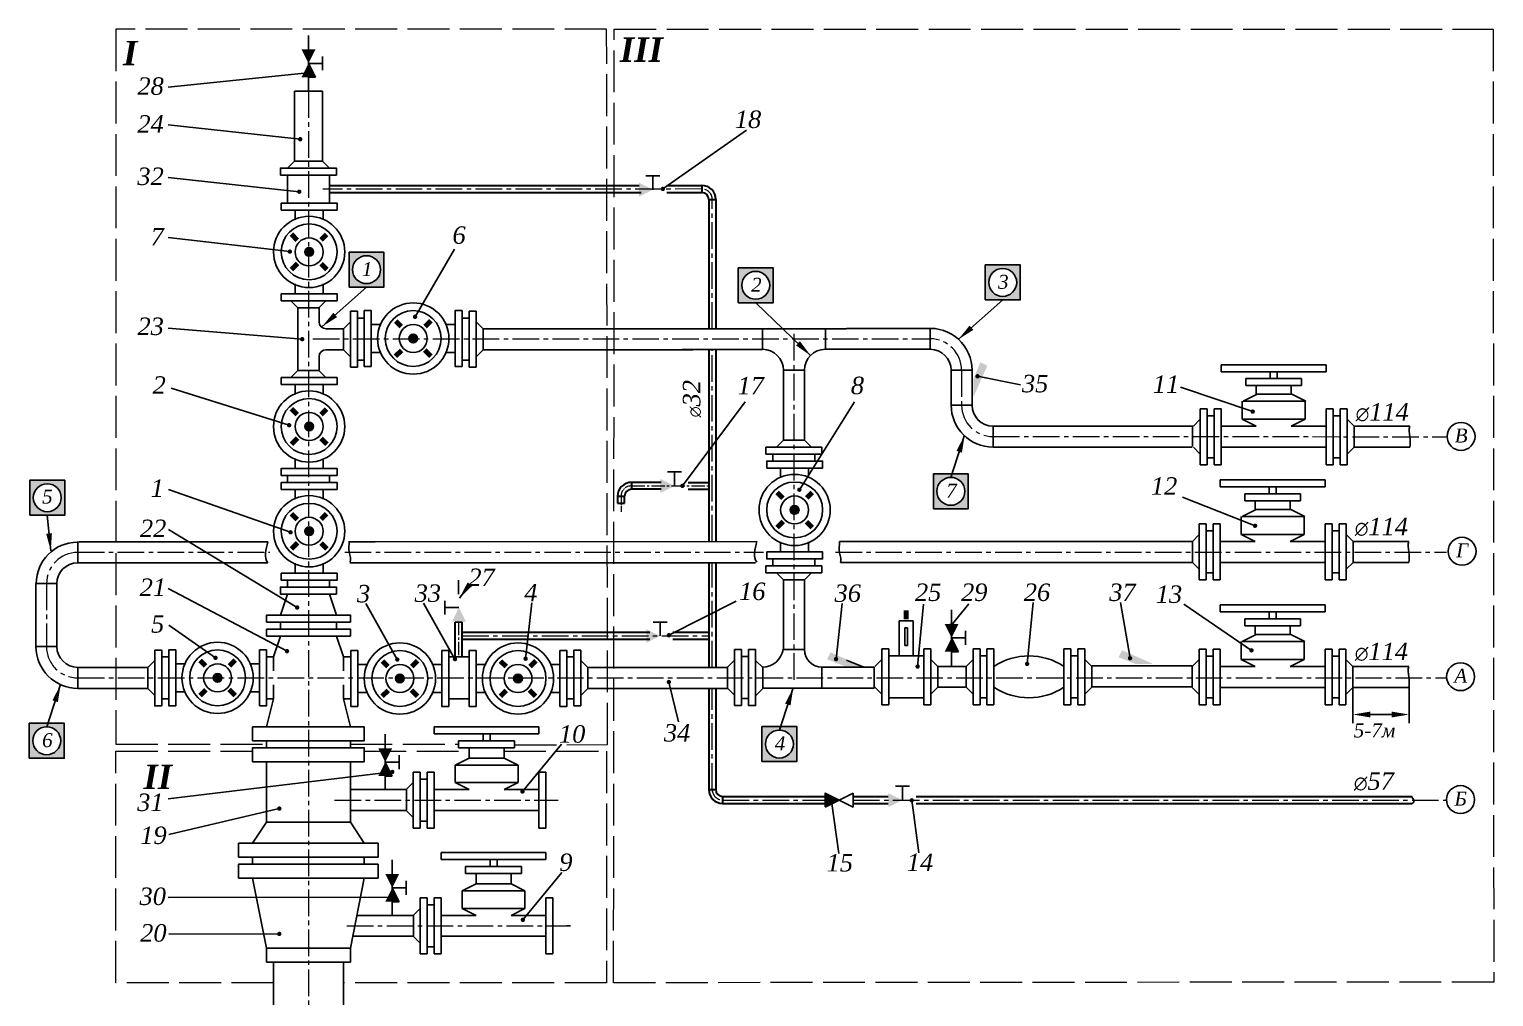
# Paper-space layout 'Layout1' of a CAD drawing. Header units: millimetres. Extents: x 35 to 825, y 5 to 512.
# Drawn here: x 350 to 559.6, y 362.3 to 500.8 of the extents above; entities that cross this region are included whole.
import ezdxf

# ---------------------------------------------------------------- set-up
doc = ezdxf.new("R2010")
doc.units = ezdxf.units.MM
doc.linetypes.add('ACAD_ISO02W100', pattern=[15, 12, -3])
doc.linetypes.add('CENTER2', pattern=[28.575, 19.05, -3.175, 3.175, -3.175])
doc.styles.add('style1', font='', dxfattribs={"height": 2})
doc.styles.get('style1').set_extended_font_data('Times New Roman Cyr', italic=True)
doc.dimstyles.new('ISO-25', dxfattribs={"dimtxt": 2.5, "dimasz": 2.5, "dimexe": 1.25, "dimexo": 0.625, "dimtad": 1, "dimtxsty": 'Standard', "dimcen": 2.5, "dimadec": 0, "dimazin": 0, "dimtfac": 1, "dimtmove": 0, "dimatfit": 3, "dimfxl": 0, "dimarcsym": 0})
doc.dimstyles.new('ISO-25$0', dxfattribs={"dimtxt": 2.5, "dimasz": 2.5, "dimexe": 1.25, "dimexo": 0.625, "dimtad": 1, "dimtxsty": 'style1', "dimcen": 2.5, "dimadec": 0, "dimazin": 0, "dimtfac": 1, "dimtmove": 1, "dimatfit": 3, "dimfxl": 0, "dimarcsym": 0})

# ---------------------------------------------------------------- blocks, each defined once
blk = doc.blocks.new('задв')
for points in [[(146, 180), (147, 182), (146, 182), (145, 182)], [(145, 178), (146, 178), (147, 178), (146, 180)]]:
    blk.add_hatch(color=256).paths.add_polyline_path(points)
for p, q in [((146, 184), (146, 182)), ((146, 178), (146, 182)), ((148, 180), (148, 181)), ((148, 181), (148, 179)), ((146, 180), (148, 180)), ((146, 180), (147, 178)), ((147, 178), (146, 178)), ((146, 176), (146, 178))]:
    blk.add_line(p, q)
blk = doc.blocks.new('A$C63CE249D')
h = blk.add_hatch(color=256)
edge = h.paths.add_edge_path()
edge.add_arc((5.1, 7), 0.627, 0, 360)
for p, q in [((3.1, 13), (7.1, 13)), ((3.1, 13), (3.1, 11.58)), ((7.1, 13), (7.1, 11.58)), ((3.1, 1), (3.1, 2.42)), ((7.1, 1), (7.1, 2.42))]:
    blk.add_line(p, q)
at = {"lineweight": 100}
for p, q in [((3.4, 8.7), (2.58, 9.52)), ((6.82, 8.72), (7.6, 9.5)), ((2.58, 4.48), (3.44, 5.34)), ((7.63, 4.47), (6.82, 5.28))]:
    blk.add_line(p, q, dxfattribs=at)
blk.add_lwpolyline([(1.1, 13), (9.1, 13), (9.1, 14), (1.1, 14)], close=True)
for points in [[(5.1, 1), (1.1, 1), (1.1, 0), (5.1, 0)], [(5.1, 1), (9.1, 1), (9.1, 0), (5.1, 0)]]:
    blk.add_lwpolyline(points)
for radius in [5.1, 4, 2, 0.627]:
    blk.add_circle((5.1, 7), radius)
blk.add_point((5.1, 7))
blk = doc.blocks.new('A$C600E4215')
for p, q in [((19, 14.32), (4, 14.32)), ((4, 14.32), (4, 13.32)), ((4, 13.32), (19, 13.32)), ((11, 13.32), (12, 13.32)), ((11, 12.32), (11, 13.32)), ((12, 13.32), (12, 12.32)), ((19, 13.32), (19, 14.32)), ((15.5, 12.32), (7.5, 12.32)), ((7.5, 12.32), (7.5, 11.32)), ((7.5, 11.32), (15.5, 11.32)), ((9, 10.03), (9, 11.32)), ((9, 11.32), (14, 11.32)), ((14, 11.32), (14, 10.08)), ((15.5, 11.32), (15.5, 12.32)), ((7, 6.5), (7, 9.08)), ((7.12, 9.08), (9.12, 10.08)), ((7.12, 9.08), (16.12, 9.08)), ((9.12, 10.08), (14.12, 10.08)), ((14.12, 10.08), (16.12, 9.08)), ((16, 9.08), (16, 6.5)), ((1, 6.5), (0, 5.5)), ((1, 8), (2, 8)), ((1, 6.5), (1, 8)), ((1, 1.5), (1, 6.5)), ((2, 8), (2, 0)), ((3, 7), (2, 7)), ((3, 8), (4, 8)), ((3, 7), (3, 8)), ((3, 1), (3, 7)), ((4, 8), (4, 0)), ((16, 6.5), (7, 6.5)), ((9, 5.5), (7, 6.5)), ((14, 5.5), (16, 6.5)), ((19, 6.5), (19, 8)), ((19, 8), (20, 8)), ((19, 1.5), (19, 6.5)), ((20, 8), (20, 0)), ((21, 7), (20, 7)), ((21, 7), (21, 8)), ((21, 8), (22, 8)), ((21, 1), (21, 7)), ((22, 8), (22, 0)), ((22, 6.5), (23, 5.5)), ((4, 5.5), (7, 5.5)), ((7, 5.5), (9, 5.5)), ((16, 5.5), (14, 5.5)), ((19, 5.5), (16, 5.5)), ((23, 5.5), (30.5, 5.5)), ((23, 5.5), (23, 2.5)), ((30.5, 5.5), (31, 5.5)), ((0, 2.5), (1, 1.5)), ((4, 2.5), (19, 2.5)), ((23, 2.5), (22, 1.5)), ((23, 2.5), (31, 2.5)), ((1, 0), (1, 1.5)), ((2, 0), (1, 0)), ((2, 1), (3, 1)), ((3, 0), (3, 1)), ((4, 0), (3, 0)), ((19, 0), (19, 1.5)), ((20, 0), (19, 0)), ((20, 1), (21, 1)), ((21, 0), (21, 1)), ((22, 0), (21, 0))]:
    blk.add_line(p, q)
blk.add_open_spline([(31, 2.5), (31.03, 2.99), (31.1, 3.96), (30.77, 5.1), (31, 5.5)], degree=3)
blk = doc.blocks.new('задв1')
for p, q in [((94, 170), (96, 170)), ((95, 168), (95, 170))]:
    blk.add_line(p, q)
for points in [[(93, 169), (93, 167), (95, 168), (97, 169)], [(95, 168), (97, 169), (97, 167), (95, 168)]]:
    blk.add_solid(points)
blk = doc.blocks.new('*D18')
at = {"color": 0, "lineweight": -2}
for p, q in [((539.47, 406.89), (539.47, 401.48)), ((547.5, 406.76), (547.5, 401.48)), ((541.97, 402.73), (545, 402.73))]:
    blk.add_line(p, q, dxfattribs=at)
at = {"color": 0}
for points in [[(541.97, 403.15), (541.97, 402.31), (539.47, 402.73)], [(545, 403.15), (545, 402.31), (547.5, 402.73)]]:
    blk.add_solid(points, dxfattribs=at)
at = {"layer": 'Defpoints', "color": 0}
for p in [(539.47, 407.52), (547.5, 407.39), (547.5, 402.73)]:
    blk.add_point(p, dxfattribs=at)
at = {"color": 0, "lineweight": 18, "insert": (542.55, 400.44), "char_height": 2, "attachment_point": 5, "style": 'style1'}
blk.add_mtext('5-7м', dxfattribs=at)
blk = doc.blocks.new('йцук')
h = blk.add_hatch(color=256)
h.paths.add_polyline_path([(3, 120), (8, 120), (8, 125), (3, 125)])
edge = h.paths.add_edge_path(flags=16)
edge.add_arc((5.5, 122.5), 2, 0, 360)
blk.add_lwpolyline([(3, 120), (8, 120), (8, 125), (3, 125)], close=True)
blk.add_circle((5.5, 122.5), 2)

psp = doc.layouts.get("Layout1")

# ---------------------------------------------------------------- hatches: boundary and pattern name
h = psp.add_hatch(color=256)
edge = h.paths.add_edge_path()
edge.add_arc((390.055, 468.965), 0.627, 0, 360)
for points in [[(485.134, 450.683), (486.134, 453.183), (487.134, 452.683), (485.134, 448.183)], [(466.685, 409.649), (464.185, 410.649), (464.685, 411.649), (469.185, 409.649)], [(508.413, 409.944), (505.913, 410.944), (506.413, 411.944), (510.913, 409.944)], [(463.91, 391.475), (463.91, 389.475), (465.91, 390.475)]]:
    psp.add_hatch(color=256).paths.add_polyline_path(points)
h = psp.add_hatch(color=256)
edge = h.paths.add_edge_path()
edge.add_arc((390.055, 443.965), 0.627, 0, 360)
h = psp.add_hatch(color=256)
edge = h.paths.add_edge_path()
edge.add_arc((459.548, 432.019), 0.627, 0, 360)
h = psp.add_hatch(color=256)
edge = h.paths.add_edge_path()
edge.add_arc((390.055, 428.965), 0.627, 0, 360)

# ---------------------------------------------------------------- linework, layer by layer
for p, q in [((387.956, 481.965), (387.956, 491.965)), ((387.956, 491.965), (391.956, 491.965)), ((391.956, 491.965), (391.956, 481.965)), ((386.956, 480.965), (387.956, 481.965)), ((387.956, 481.965), (391.956, 481.965)), ((391.956, 481.965), (392.956, 480.965)), ((386.956, 475.965), (386.956, 479.965)), ((386.956, 479.965), (392.956, 479.965)), ((392.956, 479.965), (392.956, 475.965)), ((388.055, 474.965), (392.055, 474.965)), ((388.055, 474.965), (388.055, 473.547)), ((392.055, 474.965), (392.055, 473.547)), ((388.055, 462.965), (388.055, 464.382)), ((392.055, 462.965), (392.055, 464.382)), ((387.456, 461.965), (388.456, 460.965)), ((387.951, 461.965), (391.951, 461.965)), ((391.456, 460.965), (392.456, 461.965)), ((388.456, 460.965), (391.456, 460.965)), ((388.456, 460.965), (388.456, 451.965)), ((391.48, 460.965), (391.48, 458.965)), ((395.956, 458.965), (395.956, 460.465)), ((395.956, 460.465), (396.956, 460.465)), ((396.956, 460.465), (396.956, 452.465)), ((396.956, 459.465), (397.956, 459.465)), ((397.956, 459.465), (397.956, 453.465)), ((411.956, 459.465), (412.956, 459.465)), ((412.956, 459.465), (412.956, 460.465)), ((412.956, 460.465), (413.956, 460.465)), ((412.956, 459.465), (412.956, 453.465)), ((413.956, 460.465), (413.956, 452.465)), ((392.456, 457.965), (394.956, 457.965)), ((395.956, 458.965), (394.956, 457.965)), ((394.956, 457.965), (394.956, 454.965)), ((395.956, 453.965), (395.956, 458.965)), ((414.956, 457.965), (413.956, 458.965)), ((414.956, 454.965), (414.956, 457.965)), ((414.956, 457.965), (456.956, 457.965)), ((454.949, 457.519), (454.949, 458.019)), ((454.949, 455.019), (454.949, 457.519)), ((456.953, 457.973), (466.953, 457.973)), ((463.949, 455.019), (463.949, 458.019)), ((478.949, 458.019), (466.949, 458.019)), ((478.949, 455.019), (478.949, 458.019)), ((392.456, 454.965), (394.956, 454.965)), ((394.956, 454.965), (395.956, 453.965)), ((413.956, 453.965), (414.956, 454.965)), ((414.956, 454.965), (444.956, 454.965)), ((443.453, 454.973), (454.953, 454.973)), ((463.949, 455.019), (478.949, 455.019)), ((391.48, 452.039), (391.48, 454.039)), ((395.956, 452.465), (395.956, 453.965)), ((397.956, 453.465), (396.956, 453.465)), ((412.956, 453.465), (411.956, 453.465)), ((412.956, 452.465), (412.956, 453.465)), ((388.456, 451.965), (387.456, 450.965)), ((387.456, 450.965), (388.456, 450.965)), ((388.456, 451.965), (391.456, 451.965)), ((391.456, 451.965), (392.456, 450.965)), ((396.956, 452.465), (395.956, 452.465)), ((413.956, 452.465), (412.956, 452.465)), ((457.949, 452.019), (460.949, 452.019)), ((457.949, 452.019), (457.949, 442.019)), ((460.949, 442.019), (460.949, 452.019)), ((481.949, 447.019), (481.949, 452.019)), ((481.949, 452.019), (484.949, 452.019)), ((484.946, 450.027), (484.946, 451.527)), ((484.949, 452.019), (484.949, 447.019)), ((388.055, 449.965), (392.055, 449.965)), ((388.055, 449.965), (388.055, 448.547)), ((392.055, 449.965), (392.055, 448.547)), ((484.946, 448.027), (484.946, 450.027)), ((484.949, 447.019), (481.949, 447.019)), ((487.949, 444.019), (487.949, 441.019)), ((487.949, 444.019), (502.949, 444.019)), ((502.946, 444.027), (516.446, 444.027)), ((516.475, 444.106), (516.475, 441.106)), ((455.449, 440.019), (455.449, 441.019)), ((455.449, 441.019), (463.449, 441.019)), ((457.949, 442.019), (456.949, 441.019)), ((457.949, 442.019), (460.949, 442.019)), ((460.949, 442.019), (461.949, 441.019)), ((463.449, 441.019), (463.449, 440.019)), ((487.949, 441.019), (502.949, 441.019)), ((502.946, 441.027), (516.446, 441.027)), ((388.055, 437.965), (388.055, 439.382)), ((392.055, 437.965), (392.055, 439.382)), ((455.449, 440.019), (456.949, 440.019)), ((456.449, 439.019), (456.449, 440.019)), ((456.449, 440.019), (462.449, 440.019)), ((462.449, 440.019), (462.449, 439.019)), ((463.449, 440.019), (462.449, 440.019)), ((457.548, 438.019), (461.548, 438.019)), ((457.548, 438.019), (457.548, 436.601)), ((461.548, 438.019), (461.548, 436.601)), ((388.055, 434.965), (392.055, 434.965)), ((388.055, 434.965), (388.055, 433.547)), ((392.055, 434.965), (392.055, 433.547)), ((357.144, 427.455), (356.865, 427.417)), ((356.933, 424.455), (356.933, 427.417)), ((357.144, 427.455), (377.644, 427.455)), ((377.644, 427.455), (384.144, 427.455)), ((398.305, 427.468), (395.832, 427.468)), ((399.492, 427.468), (398.305, 427.468)), ((399.492, 427.468), (454.145, 427.522)), ((457.548, 426.019), (457.548, 427.436)), ((461.548, 426.019), (461.548, 427.436)), ((465.983, 427.484), (466.576, 427.484)), ((466.576, 427.484), (515.186, 427.484)), ((515.186, 427.484), (516.475, 427.484)), ((516.475, 427.484), (516.475, 424.517)), ((357.144, 424.455), (356.933, 424.455)), ((357.144, 424.455), (366.144, 424.455)), ((366.144, 424.455), (384.144, 424.455)), ((388.055, 422.965), (388.055, 424.382)), ((392.055, 422.965), (392.055, 424.382)), ((398.436, 424.468), (395.885, 424.468)), ((398.436, 424.468), (453.953, 424.468)), ((455.449, 423.019), (455.449, 424.019)), ((455.449, 424.019), (463.449, 424.019)), ((456.449, 424.019), (456.449, 425.019)), ((457.443, 425.019), (461.443, 425.019)), ((462.449, 425.019), (462.449, 424.019)), ((463.449, 424.019), (463.449, 423.019)), ((466.114, 424.484), (515.89, 424.484)), ((515.89, 424.484), (516.475, 424.484)), ((350.953, 412.473), (350.953, 421.473)), ((350.988, 421.473), (353.953, 421.473)), ((353.953, 412.473), (353.953, 421.473)), ((411.453, 419.973), (411.453, 421.973)), ((456.949, 423.019), (455.449, 423.019)), ((457.949, 422.019), (456.949, 423.019)), ((456.949, 423.019), (461.949, 423.019)), ((457.949, 412.019), (457.949, 422.019)), ((457.949, 422.019), (460.949, 422.019)), ((461.949, 423.019), (460.949, 422.019)), ((460.949, 422.019), (460.949, 412.519)), ((463.449, 423.019), (461.949, 423.019)), ((385.956, 416.965), (386.956, 419.965)), ((386.956, 419.965), (389.956, 419.965)), ((392.956, 419.965), (389.956, 419.965)), ((393.956, 416.965), (392.956, 419.965)), ((410.953, 415.973), (411.953, 415.973)), ((474.528, 411.123), (474.528, 416.123)), ((474.528, 416.123), (476.528, 416.123)), ((475.331, 412.623), (475.331, 415.123)), ((475.331, 415.123), (475.725, 415.123)), ((475.725, 415.123), (475.725, 412.623)), ((476.528, 416.123), (476.528, 411.123)), ((384.956, 410.965), (385.956, 413.965)), ((385.956, 413.965), (389.956, 413.965)), ((393.956, 413.965), (389.956, 413.965)), ((394.956, 410.965), (393.956, 413.965)), ((350.953, 412.473), (353.953, 412.473)), ((384.956, 410.965), (383.956, 410.965)), ((383.956, 410.965), (383.956, 404.965)), ((384.956, 408.965), (384.956, 410.965)), ((394.956, 408.965), (394.956, 410.965)), ((394.956, 410.965), (395.956, 410.965)), ((409.956, 410.965), (412.456, 410.965)), ((412.456, 410.965), (412.956, 410.965)), ((426.956, 410.965), (427.956, 410.965)), ((427.956, 410.965), (427.956, 411.965)), ((427.956, 411.965), (428.956, 411.965)), ((427.956, 410.965), (427.956, 404.965)), ((428.956, 411.965), (428.956, 403.965)), ((450.949, 410.519), (450.949, 412.019)), ((450.949, 412.019), (451.949, 412.019)), ((451.949, 412.019), (451.949, 404.019)), ((457.949, 412.019), (460.949, 412.019)), ((460.949, 412.519), (460.949, 412.019)), ((472.028, 410.623), (472.028, 412.123)), ((472.028, 412.123), (473.028, 412.123)), ((473.028, 412.123), (473.028, 404.123)), ((473.028, 411.123), (478.028, 411.123)), ((475.725, 412.623), (475.331, 412.623)), ((478.028, 411.123), (478.028, 412.123)), ((478.028, 412.123), (479.028, 412.123)), ((478.028, 411.123), (478.028, 405.123)), ((479.028, 412.123), (479.028, 404.123)), ((485.083, 412.123), (486.083, 412.123)), ((485.083, 410.623), (485.083, 412.123)), ((486.083, 412.123), (486.083, 404.123)), ((487.083, 411.123), (486.083, 411.123)), ((487.083, 412.123), (488.083, 412.123)), ((487.083, 411.123), (487.083, 412.123)), ((487.083, 405.123), (487.083, 411.123)), ((488.083, 412.123), (488.083, 404.123)), ((498.083, 412.123), (499.083, 412.123)), ((498.083, 410.623), (498.083, 412.123)), ((499.083, 412.123), (499.083, 404.123)), ((500.083, 411.123), (499.083, 411.123)), ((500.083, 412.123), (501.083, 412.123)), ((500.083, 411.123), (500.083, 412.123)), ((500.083, 405.123), (500.083, 411.123)), ((501.083, 412.123), (501.083, 404.123)), ((356.956, 409.465), (363.456, 409.465)), ((356.956, 409.465), (356.956, 406.465)), ((366.956, 409.465), (362.956, 409.465)), ((366.956, 409.465), (367.956, 410.465)), ((366.956, 409.465), (366.956, 406.465)), ((428.956, 410.465), (429.956, 409.465)), ((429.956, 409.465), (429.956, 406.465)), ((429.956, 409.465), (439.956, 409.465)), ((439.953, 409.473), (449.953, 409.473)), ((449.949, 409.519), (450.949, 410.519)), ((449.949, 409.519), (449.949, 406.519)), ((449.953, 409.473), (449.953, 406.473)), ((450.949, 410.519), (450.949, 405.519)), ((453.992, 410.438), (454.992, 409.438)), ((454.992, 409.438), (454.992, 406.438)), ((463.449, 409.519), (463.449, 406.519)), ((463.449, 409.519), (470.949, 409.519)), ((469.449, 409.519), (466.949, 410.519)), ((470.949, 406.519), (470.949, 409.519)), ((471.028, 409.623), (472.028, 410.623)), ((472.028, 410.623), (472.028, 405.623)), ((479.028, 410.623), (480.028, 409.623)), ((480.028, 409.623), (480.028, 406.623)), ((480.028, 409.623), (484.028, 409.623)), ((484.083, 409.623), (485.083, 410.623)), ((484.083, 409.623), (484.083, 406.623)), ((485.083, 410.623), (485.083, 405.623)), ((485.083, 405.623), (485.083, 410.623)), ((498.083, 405.623), (498.083, 410.623)), ((501.083, 410.623), (502.083, 409.623)), ((502.078, 409.679), (512.578, 409.679)), ((502.078, 409.679), (502.078, 406.679)), ((502.083, 409.623), (502.083, 406.623)), ((508.078, 409.679), (510.578, 409.679)), ((512.578, 409.679), (516.446, 409.679)), ((516.472, 409.712), (516.472, 406.712)), ((384.956, 404.965), (384.956, 406.965)), ((394.956, 404.965), (394.956, 406.965)), ((502.078, 406.692), (512.578, 406.692)), ((512.578, 406.692), (516.446, 406.692)), ((356.956, 406.465), (363.456, 406.465)), ((366.956, 406.465), (362.956, 406.465)), ((366.956, 406.465), (367.956, 405.465)), ((383.956, 400.965), (384.956, 404.965)), ((383.956, 404.965), (384.956, 404.965)), ((395.956, 400.965), (394.956, 404.965)), ((394.956, 404.965), (395.956, 404.965)), ((409.956, 404.965), (412.956, 404.965)), ((427.956, 404.965), (426.956, 404.965)), ((427.956, 403.965), (427.956, 404.965)), ((429.956, 406.465), (428.956, 405.465)), ((439.956, 406.465), (429.956, 406.465)), ((449.953, 406.473), (436.453, 406.473)), ((450.949, 405.519), (449.949, 406.519)), ((450.949, 404.019), (450.949, 405.519)), ((454.992, 406.438), (453.992, 405.438)), ((454.949, 406.519), (467.949, 406.519)), ((467.449, 406.519), (470.949, 406.519)), ((472.028, 405.623), (471.028, 406.623)), ((472.028, 404.123), (472.028, 405.623)), ((478.028, 405.123), (473.028, 405.123)), ((478.028, 404.123), (478.028, 405.123)), ((480.028, 406.623), (479.028, 405.623)), ((480.028, 406.623), (484.028, 406.623)), ((485.083, 405.623), (484.083, 406.623)), ((485.083, 404.123), (485.083, 405.623)), ((486.083, 405.123), (487.083, 405.123)), ((487.083, 404.123), (487.083, 405.123)), ((498.083, 404.123), (498.083, 405.623)), ((499.083, 405.123), (500.083, 405.123)), ((500.083, 404.123), (500.083, 405.123)), ((502.083, 406.623), (501.083, 405.623)), ((428.956, 403.965), (427.956, 403.965)), ((451.949, 404.019), (450.949, 404.019)), ((473.028, 404.123), (472.028, 404.123)), ((479.028, 404.123), (478.028, 404.123)), ((486.083, 404.123), (485.083, 404.123)), ((488.083, 404.123), (487.083, 404.123)), ((499.083, 404.123), (498.083, 404.123)), ((501.083, 404.123), (500.083, 404.123)), ((407.953, 399.973), (407.953, 400.973)), ((407.953, 400.973), (422.953, 400.973)), ((422.953, 400.973), (422.953, 399.973)), ((414.953, 399.973), (407.953, 399.973)), ((411.453, 397.973), (411.453, 398.973)), ((411.453, 398.973), (414.953, 398.973)), ((414.953, 399.473), (414.953, 399.973)), ((422.953, 399.973), (414.953, 399.973)), ((414.953, 398.973), (414.953, 399.473)), ((414.953, 398.973), (419.453, 398.973)), ((415.953, 399.973), (415.953, 398.973)), ((419.453, 398.973), (419.453, 397.973)), ((410.953, 395.473), (412.953, 396.473)), ((412.953, 397.973), (411.453, 397.973)), ((412.953, 396.473), (412.953, 397.973)), ((419.453, 397.973), (412.953, 397.973)), ((412.953, 396.473), (417.953, 396.473)), ((417.953, 396.473), (417.953, 397.973)), ((417.953, 396.473), (419.953, 395.473)), ((383.956, 387.293), (383.956, 395.965)), ((383.956, 395.965), (389.956, 395.965)), ((395.956, 395.965), (389.956, 395.965)), ((395.956, 387.293), (395.956, 395.965)), ((404.953, 394.473), (404.953, 386.473)), ((405.953, 394.473), (404.953, 394.473)), ((405.953, 386.473), (405.953, 394.473)), ((406.953, 393.473), (406.953, 394.473)), ((406.953, 394.473), (407.953, 394.473)), ((407.953, 394.473), (407.953, 386.473)), ((419.953, 395.473), (410.953, 395.473)), ((410.953, 395.473), (410.953, 392.973)), ((419.953, 392.973), (419.953, 395.473)), ((423.953, 394.473), (422.953, 394.473)), ((422.953, 394.473), (422.953, 388.973)), ((423.953, 386.473), (423.953, 394.473)), ((404.953, 392.973), (403.953, 391.973)), ((403.972, 392.01), (403.972, 389.01)), ((404.953, 387.973), (404.953, 392.973)), ((405.953, 393.473), (406.953, 393.473)), ((406.953, 393.473), (406.953, 387.473)), ((410.953, 392.973), (412.953, 391.973)), ((410.953, 392.973), (419.953, 392.973)), ((417.953, 391.973), (419.953, 392.973)), ((395.953, 391.973), (403.953, 391.973)), ((412.953, 391.973), (407.953, 391.973)), ((422.953, 391.973), (417.953, 391.973)), ((463.91, 391.532), (463.91, 389.532)), ((463.91, 389.475), (467.91, 391.475)), ((467.91, 389.475), (463.91, 391.475)), ((467.91, 391.475), (467.91, 389.475)), ((395.953, 388.973), (403.953, 388.973)), ((403.953, 388.973), (404.953, 387.973)), ((407.953, 388.973), (422.953, 388.973)), ((422.953, 388.973), (422.953, 386.473)), ((381.956, 384.293), (383.956, 387.293)), ((383.956, 387.293), (389.956, 387.293)), ((395.956, 387.293), (389.956, 387.293)), ((397.956, 384.293), (395.956, 387.293)), ((404.953, 386.473), (405.953, 386.473)), ((406.953, 387.473), (405.953, 387.473)), ((406.953, 386.473), (406.953, 387.473)), ((407.953, 386.473), (406.953, 386.473)), ((422.953, 386.473), (423.953, 386.473)), ((379.956, 384.293), (379.956, 383.293)), ((379.956, 382.293), (379.956, 384.293)), ((379.956, 384.293), (389.956, 384.293)), ((399.956, 384.293), (389.956, 384.293)), ((399.956, 382.293), (399.956, 384.293)), ((399.956, 384.293), (399.956, 383.293)), ((381.956, 382.293), (379.956, 382.293)), ((381.956, 381.293), (381.956, 382.293)), ((381.956, 382.293), (389.956, 382.293)), ((397.956, 382.293), (389.956, 382.293)), ((397.956, 382.293), (399.956, 382.293)), ((397.956, 381.293), (397.956, 382.293)), ((408.953, 382.973), (423.953, 382.973)), ((408.953, 381.973), (408.953, 382.973)), ((415.953, 381.973), (408.953, 381.973)), ((423.953, 381.973), (415.953, 381.973)), ((415.953, 381.473), (415.953, 381.973)), ((416.953, 381.973), (416.953, 380.973)), ((423.953, 382.973), (423.953, 381.973)), ((379.956, 379.293), (379.956, 381.293)), ((379.956, 381.293), (389.956, 381.293)), ((399.956, 381.293), (389.956, 381.293)), ((399.956, 379.293), (399.956, 381.293)), ((412.453, 380.973), (415.953, 380.973)), ((412.453, 379.973), (412.453, 380.973)), ((413.953, 379.973), (412.453, 379.973)), ((420.453, 379.973), (413.953, 379.973)), ((413.953, 378.473), (413.953, 379.973)), ((415.953, 380.973), (415.953, 381.473)), ((415.953, 380.973), (420.453, 380.973)), ((418.953, 378.473), (418.953, 379.973)), ((420.453, 380.973), (420.453, 379.973)), ((389.956, 379.293), (379.956, 379.293)), ((389.956, 379.293), (381.956, 379.293)), ((381.956, 379.293), (383.956, 369.293)), ((389.956, 379.293), (397.956, 379.293)), ((389.956, 379.293), (399.956, 379.293)), ((397.956, 379.293), (395.956, 369.293)), ((411.953, 377.473), (413.953, 378.473)), ((420.953, 377.473), (411.953, 377.473)), ((411.953, 377.473), (411.953, 374.973)), ((413.953, 378.473), (418.953, 378.473)), ((418.953, 378.473), (420.953, 377.473)), ((420.953, 374.973), (420.953, 377.473)), ((405.953, 376.473), (405.953, 368.473)), ((406.953, 376.473), (405.953, 376.473)), ((406.953, 368.473), (406.953, 376.473)), ((406.953, 375.473), (407.953, 375.473)), ((407.953, 376.473), (408.953, 376.473)), ((407.953, 375.473), (407.953, 376.473)), ((407.953, 375.473), (407.953, 369.473)), ((408.953, 376.473), (408.953, 368.473)), ((423.953, 376.473), (423.953, 370.973)), ((424.953, 376.473), (423.953, 376.473)), ((424.953, 368.473), (424.953, 376.473)), ((396.953, 373.973), (404.953, 373.973)), ((405.953, 374.973), (404.953, 373.973)), ((404.972, 374.01), (404.972, 371.01)), ((405.953, 369.973), (405.953, 374.973)), ((413.953, 373.973), (408.953, 373.973)), ((411.953, 374.973), (420.953, 374.973)), ((411.953, 374.973), (413.953, 373.973)), ((418.953, 373.973), (420.953, 374.973)), ((423.953, 373.973), (418.953, 373.973)), ((427.453, 372.473), (426.953, 372.473)), ((396.357, 370.973), (404.953, 370.973)), ((404.953, 370.973), (405.953, 369.973)), ((407.953, 369.473), (406.953, 369.473)), ((407.953, 368.473), (407.953, 369.473)), ((408.953, 370.973), (423.953, 370.973)), ((423.953, 370.973), (423.953, 368.473)), ((384.956, 367.293), (384.956, 356.293)), ((389.956, 367.293), (385.956, 367.293)), ((389.956, 367.293), (393.956, 367.293)), ((394.956, 367.293), (394.956, 356.293)), ((405.953, 368.473), (406.953, 368.473)), ((408.953, 368.473), (407.953, 368.473)), ((423.953, 368.473), (424.953, 368.473))]:
    psp.add_line(p, q)
at = {"linetype": 'CENTER2', "lineweight": 18, "ltscale": 0.2}
for p, q in [((389.956, 491.965), (389.956, 324.293)), ((446.261, 477.973), (392.009, 477.965)), ((447.761, 457.965), (447.761, 476.473)), ((459.449, 457.214), (459.449, 407.127)), ((390.603, 456.502), (478.949, 456.502)), ((447.761, 427.515), (447.761, 454.973)), ((483.449, 452.019), (483.449, 447.019)), ((487.949, 442.519), (552.832, 442.509)), ((356.933, 425.983), (384.435, 425.983)), ((395.147, 425.983), (455.078, 425.983)), ((465.389, 425.983), (552.832, 425.983)), ((447.761, 409.473), (447.761, 424.468)), ((352.47, 421.473), (352.453, 412.473)), ((411.953, 413.973), (447.252, 413.994)), ((356.956, 407.965), (552.832, 407.965)), ((447.761, 391.973), (447.761, 406.473)), ((393.696, 390.473), (425.696, 390.473)), ((449.229, 390.473), (463.91, 390.473)), ((467.91, 390.473), (552.832, 390.473)), ((395.453, 372.473), (427.453, 372.473))]:
    psp.add_line(p, q, dxfattribs=at)
at = {"lineweight": 30}
for p, q in [((392.953, 478.473), (426.953, 478.473)), ((426.83, 478.469), (437.287, 478.469)), ((441.261, 478.473), (446.261, 478.473)), ((446.261, 478.473), (446.261, 477.473)), ((392.953, 477.473), (426.953, 477.473)), ((426.953, 477.473), (437.562, 477.473)), ((441.261, 477.473), (446.261, 477.473)), ((447.261, 476.473), (448.261, 476.473)), ((447.261, 476.473), (447.261, 457.965)), ((448.261, 476.473), (448.261, 457.965)), ((447.261, 454.965), (447.261, 427.468)), ((448.261, 454.965), (448.261, 427.468)), ((434.197, 433.973), (434.197, 432.973)), ((434.197, 433.973), (435.197, 433.973)), ((435.197, 432.973), (435.197, 433.973)), ((440.453, 435.973), (436.197, 435.973)), ((436.197, 435.973), (436.197, 434.973)), ((440.453, 434.973), (436.197, 434.973)), ((444.305, 435.973), (447.261, 435.973)), ((444.305, 434.973), (447.261, 434.973)), ((434.197, 432.973), (435.197, 432.973)), ((447.261, 424.468), (447.261, 409.465)), ((448.261, 424.468), (448.261, 409.465)), ((410.953, 410.973), (410.953, 415.973)), ((411.953, 410.973), (411.953, 415.973)), ((438.825, 414.486), (411.953, 414.486)), ((438.825, 413.486), (411.953, 413.486)), ((447.133, 414.486), (442.133, 414.486)), ((447.133, 413.486), (442.133, 413.486)), ((447.261, 406.465), (447.261, 391.973)), ((448.261, 406.465), (448.261, 391.973)), ((447.261, 391.973), (448.261, 391.973)), ((449.229, 390.984), (463.953, 390.984)), ((449.229, 390.984), (449.229, 390.006)), ((449.229, 389.973), (463.953, 389.973)), ((467.91, 390.973), (472.953, 390.973)), ((467.91, 389.973), (472.953, 389.973)), ((476.953, 390.973), (547.953, 390.973)), ((476.953, 389.973), (547.953, 389.973))]:
    psp.add_line(p, q, dxfattribs=at)
at = {"lineweight": 100}
for p, q in [((388.352, 470.669), (387.537, 471.483)), ((391.78, 470.69), (392.555, 471.464)), ((387.54, 466.45), (388.396, 467.306)), ((392.588, 466.432), (391.774, 467.247)), ((388.352, 445.669), (387.537, 446.483)), ((391.78, 445.69), (392.555, 446.464)), ((387.54, 441.45), (388.396, 442.306)), ((392.588, 441.432), (391.774, 442.247)), ((457.844, 433.722), (457.029, 434.537)), ((461.273, 433.744), (462.047, 434.518)), ((388.352, 430.669), (387.537, 431.483)), ((391.78, 430.69), (392.555, 431.464)), ((457.033, 429.504), (457.889, 430.36)), ((462.081, 429.486), (461.266, 430.3)), ((387.54, 426.45), (388.396, 427.306)), ((392.588, 426.432), (391.774, 427.247))]:
    psp.add_line(p, q, dxfattribs=at)
at = {"linetype": 'CENTER2', "lineweight": 18, "ltscale": 0.05}
psp.add_line((434.697, 433.973), (434.697, 431.757), dxfattribs=at)
at = {"linetype": 'CENTER2', "lineweight": 18, "ltscale": 0.1}
for p, q in [((436.197, 435.473), (447.261, 435.473)), ((411.453, 415.973), (411.453, 410.973))]:
    psp.add_line(p, q, dxfattribs=at)
at = {"lineweight": 80}
psp.add_line((475.528, 416.361), (475.528, 417.623), dxfattribs=at)
at = {"linetype": 'ACAD_ISO02W100', "lineweight": 18, "ltscale": 0.5}
for points in [[(419.453, 398.407), (432.768, 398.413), (432.643, 500.841), (362.387, 500.841), (362.387, 398.473), (383.956, 398.473)], [(395.956, 398.473), (411.453, 398.473)], [(384.956, 364.323), (362.387, 364.323), (362.387, 397.473), (381.953, 397.473)], [(417.953, 397.473), (432.64, 397.473), (432.64, 364.323), (394.956, 364.323)], [(397.953, 397.473), (412.953, 397.473)]]:
    psp.add_lwpolyline(points, dxfattribs=at)
psp.add_lwpolyline([(433.737, 500.841), (559.532, 500.841), (559.612, 364.422), (433.639, 364.323)], close=True, dxfattribs=at)
for points in [[(385.956, 479.965), (393.956, 479.965), (393.956, 480.965), (385.956, 480.965)], [(386.055, 474.965), (394.055, 474.965), (394.055, 475.965), (386.055, 475.965)], [(386.055, 449.965), (394.055, 449.965), (394.055, 450.965), (386.055, 450.965)], [(455.548, 438.019), (463.548, 438.019), (463.548, 439.019), (455.548, 439.019)], [(386.956, 435.965), (392.956, 435.965), (392.956, 436.965), (386.956, 436.965)], [(386.055, 434.965), (394.055, 434.965), (394.055, 435.965), (386.055, 435.965)], [(367.956, 411.965), (368.956, 411.965), (368.956, 403.965), (367.956, 403.965)], [(368.956, 410.965), (369.956, 410.965), (369.956, 404.965), (368.956, 404.965)], [(451.949, 411.019), (452.949, 411.019), (452.949, 405.019), (451.949, 405.019)], [(452.949, 412.019), (453.949, 412.019), (453.949, 404.019), (452.949, 404.019)]]:
    psp.add_lwpolyline(points, close=True)
for points in [[(390.055, 462.965), (386.055, 462.965), (386.055, 461.965), (390.055, 461.965)], [(390.055, 462.965), (394.055, 462.965), (394.055, 461.965), (390.055, 461.965)], [(390.055, 437.965), (386.055, 437.965), (386.055, 436.965), (390.055, 436.965)], [(390.055, 437.965), (394.055, 437.965), (394.055, 436.965), (390.055, 436.965)], [(459.548, 426.019), (455.548, 426.019), (455.548, 425.019), (459.548, 425.019)], [(459.548, 426.019), (463.548, 426.019), (463.548, 425.019), (459.548, 425.019)], [(390.055, 422.965), (386.055, 422.965), (386.055, 421.965), (390.055, 421.965)], [(389.956, 421.965), (386.956, 421.965), (386.956, 420.965), (389.956, 420.965)], [(389.956, 421.965), (392.956, 421.965), (392.956, 420.965), (389.956, 420.965)], [(390.055, 422.965), (394.055, 422.965), (394.055, 421.965), (390.055, 421.965)], [(389.956, 420.965), (385.956, 420.965), (385.956, 419.965), (389.956, 419.965)], [(389.956, 420.965), (393.956, 420.965), (393.956, 419.965), (389.956, 419.965)], [(389.956, 416.965), (383.956, 416.965), (383.956, 415.965), (389.956, 415.965)], [(389.956, 415.965), (385.956, 415.965), (385.956, 414.965), (389.956, 414.965)], [(389.956, 416.965), (395.956, 416.965), (395.956, 415.965), (389.956, 415.965)], [(389.956, 415.965), (393.956, 415.965), (393.956, 414.965), (389.956, 414.965)], [(389.956, 414.965), (383.956, 414.965), (383.956, 413.965), (389.956, 413.965)], [(389.956, 414.965), (395.956, 414.965), (395.956, 413.965), (389.956, 413.965)], [(389.956, 400.965), (381.956, 400.965), (381.956, 398.965), (389.956, 398.965)], [(389.956, 400.965), (397.956, 400.965), (397.956, 398.965), (389.956, 398.965)], [(389.956, 398.965), (383.956, 398.965), (383.956, 397.965), (389.956, 397.965)], [(389.956, 398.965), (395.956, 398.965), (395.956, 397.965), (389.956, 397.965)], [(389.956, 397.965), (381.956, 397.965), (381.956, 395.965), (389.956, 395.965)], [(389.956, 397.965), (397.956, 397.965), (397.956, 395.965), (389.956, 395.965)], [(389.956, 369.293), (383.956, 369.293), (383.956, 367.293), (389.956, 367.293)], [(389.956, 369.293), (395.956, 369.293), (395.956, 367.293), (389.956, 367.293)]]:
    psp.add_lwpolyline(points)
for centre, radius in [((390.055, 468.965), 5.099), ((390.055, 468.965), 4), ((390.055, 468.965), 2), ((390.055, 468.965), 0.627), ((390.055, 443.965), 5.099), ((390.055, 443.965), 4), ((390.055, 443.965), 2), ((390.055, 443.965), 0.627), ((554.94, 442.542), 2), ((459.548, 432.019), 5.099), ((459.548, 432.019), 4), ((390.055, 428.965), 5.099), ((459.548, 432.019), 2), ((390.055, 428.965), 4), ((459.548, 432.019), 0.627), ((390.055, 428.965), 2), ((390.055, 428.965), 0.627), ((555.081, 426.104), 2), ((554.866, 408.144), 2), ((554.863, 390.549), 2)]:
    psp.add_circle(centre, radius)
at = {"lineweight": 30}
for centre, radius, start, end in [((446.261, 476.473), 2, 0, 90), ((446.261, 476.473), 1, 0, 90), ((436.197, 433.973), 2, 90, 180), ((436.197, 433.973), 1, 90, 180), ((449.229, 391.973), 1.968, 180, 270), ((449.229, 391.973), 0.968, 180, 270)]:
    psp.add_arc(centre, radius, start, end, dxfattribs=at)
at = {"linetype": 'CENTER2', "lineweight": 18, "ltscale": 0.1}
for centre, radius, start, end in [((446.261, 476.473), 1.5, 0, 90), ((449.229, 391.973), 1.468, 180, 270)]:
    psp.add_arc(centre, radius, start, end, dxfattribs=at)
for centre, radius, start, end in [((392.48, 458.965), 1, 180, 270), ((478.949, 452.019), 6, 0, 95.19443), ((392.48, 453.965), 1, 90, 180), ((454.949, 452.019), 3, 0, 90), ((463.949, 452.019), 3, 90, 180), ((478.949, 452.019), 3, 0, 90), ((487.949, 447.019), 6, 180, 270), ((487.949, 447.019), 3, 180, 270), ((356.933, 421.473), 5.945, 90.65001, 180), ((356.933, 421.473), 2.982, 90, 180), ((356.953, 412.473), 6, 180, 270), ((356.953, 412.473), 3, 180, 270), ((454.949, 412.519), 3, 270, 350.40593), ((463.449, 412.019), 2.5, 180, 270), ((493.083, 402.039), 9.083, 56.60151, 123.39849), ((493.083, 414.206), 9.083, 236.60151, 303.39849)]:
    psp.add_arc(centre, radius, start, end)
at = {"linetype": 'CENTER2', "lineweight": 18, "ltscale": 0.2}
for centre, radius, start, end in [((478.949, 452.019), 4.5, 0, 90), ((487.949, 447.019), 4.5, 180, 270), ((356.933, 421.473), 4.463, 90, 180), ((356.953, 412.473), 4.5, 180, 270.0464)]:
    psp.add_arc(centre, radius, start, end, dxfattribs=at)
at = {"linetype": 'CENTER2', "lineweight": 18, "ltscale": 0.05}
psp.add_arc((436.197, 433.973), 1.5, 90, 180, dxfattribs=at)
for points in [[(384.144, 427.455), (383.858, 426.337), (383.572, 425.218), (384.144, 424.455)], [(454.145, 427.522), (453.858, 426.403), (453.572, 425.285), (454.145, 424.522)]]:
    psp.add_open_spline(points, degree=3)
for points in [[(395.802, 427.572), (395.75, 427.062), (395.654, 426.1), (396.104, 424.911), (395.933, 424.572)], [(465.983, 427.484), (465.932, 426.975), (465.835, 426.013), (466.285, 424.823), (466.114, 424.484)]]:
    psp.add_open_spline(points, degree=3, knots=[0, 0, 0, 0, 1.5935678, 3.0060963, 3.0060963, 3.0060963, 3.0060963])
at = {"start_tangent": (-0.9615239, -0.2747211), "end_tangent": (0.8682431, 0.4961389)}
psp.add_spline([(547.953, 390.973), (548.158, 390.209), (547.953, 389.973)], degree=3, dxfattribs=at)
for p in [(390.055, 468.965), (390.055, 443.965), (459.548, 432.019), (390.055, 428.965)]:
    psp.add_point(p)

# ---------------------------------------------------------------- block references
at = {"linetype": 'ByBlock', "lineweight": -3}
psp.add_blockref('задв', (243.956, 315.965), dxfattribs=at)
for name, p in [('задв1', (344.261, 309.875)), ('йцук', (392.769, 343.924)), ('йцук', (448.481, 341.683)), ('йцук', (483.837, 342.092)), ('A$C600E4215', (516.618, 438.498)), ('йцук', (347.077, 311.267)), ('задв1', (347.339, 267.459)), ('йцук', (476.405, 312.185)), ('A$C600E4215', (516.475, 422.017)), ('задв', (336.015, 233.711)), ('A$C600E4215', (516.469, 404.101)), ('задв1', (345.298, 245.971)), ('йцук', (347, 276.469)), ('йцук', (451.873, 276.002)), ('задв', (254.953, 215.909)), ('задв1', (379.968, 222.472)), ('задв', (255.953, 197.909))]:
    psp.add_blockref(name, p)
at = {"rotation": 90}
for name, p in [('A$C63CE249D', (411.956, 451.465)), ('задв1', (579.501, 323.029)), ('A$C63CE249D', (383.956, 402.874)), ('A$C63CE249D', (410.047, 402.783)), ('A$C63CE249D', (426.956, 402.783))]:
    psp.add_blockref(name, p, dxfattribs=at)

# ---------------------------------------------------------------- texts
for s, insert, char_height, width, attachment_point in [('{\\fTimes New Roman|b1|i1|c204|p18;I}', (363.411, 499.185), 3.5, 4.4906, 1), ('{\\fTimes New Roman|b1|i1|c204|p18;I\\fTimes New Roman|b1|i1|c0|p18;II}', (434.53, 499.676), 3.5, 9.2191, 1), ('{\\fTimes New Roman|b0|i1|c204|p18;28}', (369.25, 492.688), 2.5, 3.4328, 6), ('{\\fTimes New Roman|b0|i1|c204|p18;24}', (369.25, 487.285), 2.5, 3.4328, 6), ('{\\fTimes New Roman|b0|i1|c204|p18;18}', (454.767, 487.935), 2.5, 3.4328, 6), ('{\\fTimes New Roman|b0|i1|c204|p18;32}', (369.25, 479.773), 2.5, 3.4328, 6), ('{\\fTimes New Roman|b0|i1|c204|p18;7}', (369.261, 471.143), 2.5, 3.4328, 6), ('{\\fTimes New Roman|b0|i1|c204|p18;6}', (412.461, 471.359), 2.5, 3.4328, 6), ('{\\fTimes New Roman|b0|i1|c204|p18;23}', (369.262, 458.296), 2.5, 3.4328, 6), ('{\\fTimes New Roman|b0|i1|c204|p18;2}', (369.535, 449.905), 2.5, 3.4328, 6), ('{\\fTimes New Roman|b0|i1|c204|p18;17}', (455.152, 449.811), 2.5, 3.4328, 6), ('{\\fTimes New Roman|b0|i1|c204|p18;8}', (469.487, 449.828), 2.5, 3.4328, 6), ('{\\fTimes New Roman|b0|i1|c204|p18;35}', (495.867, 450.093), 2.5, 3.4328, 6), ('{\\fTimes New Roman|b0|i1|c204|p18;11}', (514.6, 450.027), 2.5, 3.4328, 6), ('{\\fSymbol|b0|i0|c2|p18;Ж\\fTimes New Roman|b0|i1|c204|p18;\\H1.333x;114}', (539.856, 447.314), 1.875, 8.8512, 1), ('{\\fTimes New Roman|b0|i1|c204|p18;1}', (369.266, 435.142), 2.5, 3.4328, 6), ('{\\fTimes New Roman|b0|i1|c204|p18;12}', (514.317, 435.451), 2.5, 3.4328, 6), ('{\\fTimes New Roman|b0|i1|c204|p18;22}', (365.836, 430.63), 2.5, 3.4328, 1), ('{\\fSymbol|b0|i0|c2|p18;Ж\\fTimes New Roman|b0|i1|c204|p18;\\H1.333x;114}', (539.731, 430.905), 1.875, 8.8512, 1), ('{\\fTimes New Roman|b0|i1|c204|p18;27}', (412.842, 423.626), 2.5, 3.2876, 1), ('{\\fTimes New Roman|b0|i1|c204|p18;21}', (365.797, 422.199), 2.5, 3.4328, 1), ('{\\fTimes New Roman|b0|i1|c204|p18;33}', (405.162, 421.354), 2.5, 2.276, 1), ('{\\fTimes New Roman|b0|i1|c204|p18;4}', (420.841, 421.417), 2.5, 2.276, 1), ('{\\fTimes New Roman|b0|i1|c204|p18;16}', (451.599, 421.623), 2.5, 2.276, 1), ('{\\fTimes New Roman|b0|i1|c204|p18;36}', (465.266, 421.36), 2.5, 2.276, 1), ('{\\fTimes New Roman|b0|i1|c204|p18;25}', (476.772, 421.486), 2.5, 2.276, 1), ('{\\fTimes New Roman|b0|i1|c204|p18;29}', (483.373, 421.486), 2.5, 2.276, 1), ('{\\fTimes New Roman|b0|i1|c204|p18;26}', (492.35, 421.486), 2.5, 2.276, 1), ('{\\fTimes New Roman|b0|i1|c204|p18;37}', (504.585, 421.484), 2.5, 2.276, 1), ('{\\fTimes New Roman|b0|i1|c204|p18;3}', (396.91, 421.289), 2.5, 2.276, 1), ('{\\fTimes New Roman|b0|i1|c204|p18;13}', (511.246, 421.207), 2.5, 2.276, 1), ('{\\fTimes New Roman|b0|i1|c204|p18;5}', (369.321, 415.682), 2.5, 3.4328, 6), ('{\\fSymbol|b0|i0|c2|p18;Ж\\fTimes New Roman|b0|i1|c204|p18;\\H1.333x;114}', (539.731, 413.011), 1.875, 8.8512, 1), ('{\\fTimes New Roman|b0|i1|c204|p18;10}', (425.815, 401.194), 2.5, 2.276, 1), ('{\\fTimes New Roman|b0|i1|c204|p18;34}', (440.834, 401.354), 2.5, 2.276, 1), ('{\\fTimes New Roman|b1|i1|c204|p18;I\\fTimes New Roman|b1|i1|c0|p18;I}', (366.337, 395.543), 3.5, 6.11633, 1), ('{\\fSymbol|b0|i0|c2|p18;Ж\\fTimes New Roman|b0|i1|c204|p18;\\H1.333x;57}', (539.604, 394.446), 1.875, 8.8512, 1), ('{\\fTimes New Roman|b0|i1|c204|p18;31}', (369.227, 390.143), 2.5, 3.4328, 6), ('{\\fTimes New Roman|b0|i1|c204|p18;19}', (365.885, 386.69), 2.5, 3.4328, 1), ('{\\fTimes New Roman|b0|i1|c204|p18;9}', (425.862, 382.829), 2.5, 2.276, 1), ('{\\fTimes New Roman|b0|i1|c204|p18;15}', (464.129, 382.752), 2.5, 2.276, 1), ('{\\fTimes New Roman|b0|i1|c204|p18;14}', (475.605, 382.815), 2.5, 2.276, 1), ('{\\fTimes New Roman|b0|i1|c204|p18;30}', (365.783, 377.955), 2.5, 3.4328, 1), ('{\\fTimes New Roman|b0|i1|c204|p18;20}', (365.874, 372.71), 2.5, 3.4328, 1)]:
    psp.add_mtext(s, dxfattribs=dict(insert=insert, char_height=char_height, width=width, attachment_point=attachment_point))
at = {"char_height": 2, "attachment_point": 5, "style": 'style1'}
for s, insert, width in [('{\\fTimes New Roman|b0|i1|c204|p18;1}', (398.36, 466.5), 2.8455), ('{\\fTimes New Roman|b0|i1|c204|p18;3}', (489.428, 464.668), 2.8455), ('{\\fTimes New Roman|b0|i1|c204|p18;2}', (454.072, 464.259), 2.8455), ('{\\fTimes New Roman|b0|i1|c204|p18;В}', (554.953, 442.675), 2.7011), ('{\\fTimes New Roman|b0|i1|c204|p18;5}', (352.59, 433.921), 2.8455), ('{\\fTimes New Roman|b0|i1|c204|p18;7}', (481.996, 434.761), 2.8455), ('{\\fTimes New Roman|b0|i1|c204|p18;Г}', (555.094, 426.238), 2.7011), ('{\\fTimes New Roman|b0|i1|c204|p18;А}', (554.878, 408.277), 2.7011), ('{\\fTimes New Roman|b0|i1|c204|p18;6}', (352.591, 399.044), 2.8455), ('{\\fTimes New Roman|b0|i1|c204|p18;4}', (457.464, 398.578), 2.8455), ('{\\fTimes New Roman|b0|i1|c204|p18;Б}', (554.876, 390.682), 2.7011)]:
    psp.add_mtext(s, dxfattribs=dict(at, insert=insert, width=width))
at = {"insert": (443.55, 445.29), "char_height": 1.5, "width": 6.80408, "attachment_point": 1, "rotation": 90, "style": 'style1'}
psp.add_mtext('{\\fSymbol|b0|i0|c2|p18;Ж\\fTimes New Roman|b0|i1|c204|p18;\\H1.667x;32}', dxfattribs=at)

# ---------------------------------------------------------------- dimensions: what is measured, and where the dimension line sits
at = {"lineweight": 18}
dim = psp.add_linear_dim(base=(547.498, 402.732), p1=(539.47, 407.519), p2=(547.498, 407.388), text='5-7м', dimstyle='ISO-25$0', override={"dimtad": 3, "dimtofl": 0, "dimtmove": 2}, dxfattribs=at)
dim.commit()
dim.dimension.update_dxf_attribs({"geometry": '*D18', "text_midpoint": (542.546, 400.438), "dimtype": 160})

# ---------------------------------------------------------------- leaders
for points, override in [([(389.832, 494.588), (369.864, 492.551)], {"dimgap": 0.625, "dimtad": 0, "dimldrblk": 'DotSmall'}), ([(388.777, 485.1), (369.864, 487.148)], {"dimgap": 0.625, "dimtad": 0, "dimldrblk": 'DotSmall'}), ([(440.681, 477.986), (452.637, 486.383)], {"dimgap": 0.625, "dimtad": 0, "dimldrblk": 'DotSmall'}), ([(388.645, 477.588), (369.864, 479.636)], {"dimgap": 0.625, "dimtad": 0, "dimldrblk": 'DotSmall'}), ([(387.294, 469.004), (369.875, 471.006)], {"dimgap": 0.625, "dimtad": 0, "dimldrblk": 'DotSmall'}), ([(405.216, 459.67), (410.858, 469.375)], {"dimgap": 0.625, "dimtad": 0, "dimldrblk": 'DotSmall'}), ([(391.926, 458.281), (398.269, 463.924)], {"dimgap": 0.625, "dimtad": 0}), ([(461.827, 454.14), (453.981, 461.683)], {"dimgap": 0.625, "dimtad": 0}), ([(482.995, 456.449), (489.337, 462.092)], {"dimgap": 0.625, "dimtad": 0}), ([(389.068, 456.47), (369.872, 458.043)], {"dimgap": 0.625, "dimtad": 0, "dimldrblk": 'DotSmall'}), ([(485.73, 451.153), (491.901, 449.924)], {"dimgap": 0.625, "dimtad": 0, "dimldrblk": 'DotSmall'}), ([(387.19, 444.155), (370.305, 449.436)], {"dimgap": 0.625, "dimtad": 0, "dimldrblk": 'DotSmall'}), ([(525.114, 446.096), (514.769, 449.607)], {"dimgap": 0.625, "dimtad": 0, "dimldrblk": 'DotSmall'}), ([(443.487, 435.472), (452.489, 447.519)], {"dimgap": 0.625, "dimtad": 0, "dimldrblk": 'DotSmall'}), ([(460.224, 434.918), (468.104, 447.519)], {"dimgap": 0.625, "dimtad": 0, "dimldrblk": 'DotSmall'}), ([(483.886, 442.723), (481.905, 436.685)], {"dimgap": 0.625, "dimtad": 0}), ([(525.456, 429.753), (515.078, 433.847)], {"dimgap": 0.625, "dimtad": 0, "dimldrblk": 'DotSmall'}), ([(353.077, 426.165), (352.577, 431.267)], {"dimgap": 0.625, "dimtad": 0}), ([(465.472, 410.666), (466.371, 418.641)], {"dimgap": 0.625, "dimtad": 0, "dimldrblk": 'DotSmall'}), ([(477.151, 409.597), (478.004, 418.515)], {"dimgap": 0.625, "dimtad": 0, "dimldrblk": 'DotSmall'}), ([(481.936, 415.467), (484.485, 418.568)], {"dimgap": 0.625, "dimtad": 0, "dimldrblk": 'DotSmall'}), ([(492.83, 409.976), (493.708, 418.767)], {"dimgap": 0.625, "dimtad": 0, "dimldrblk": 'DotSmall'}), ([(507.561, 410.791), (506.181, 418.766)], {"dimgap": 0.625, "dimtad": 0, "dimldrblk": 'DotSmall'}), ([(524.946, 411.917), (515.256, 418.542)], {"dimgap": 0.625, "dimtad": 0, "dimldrblk": 'DotSmall'}), ([(354.481, 407.006), (352.5, 400.969)], {"dimgap": 0.625, "dimtad": 0}), ([(459.354, 406.54), (457.373, 400.502)], {"dimgap": 0.625, "dimtad": 0})]:
    psp.add_leader(points, dimstyle='ISO-25', override=override, dxfattribs=at)
at = {"linetype": 'ByBlock', "lineweight": 18}
for points, override in [([(387.398, 428.817), (369.927, 434.967)], {"dimgap": 0.625, "dimtad": 0, "dimldrblk": 'DotSmall'}), ([(388.34, 418.052), (369.93, 429.206)], {"dimgap": 0.625, "dimtad": 0, "dimldrblk": 'DotSmall'}), ([(411.577, 419.394), (412.681, 420.877)], {"dimgap": 0.625, "dimtad": 0}), ([(386.895, 411.795), (369.891, 420.774)], {"dimgap": 0.625, "dimtad": 0, "dimldrblk": 'DotSmall'}), ([(402.68, 410.596), (398.173, 418.601)], {"dimgap": 0.625, "dimtad": 0, "dimldrblk": 'DotSmall'}), ([(410.932, 410.661), (406.426, 418.666)], {"dimgap": 0.625, "dimtad": 0, "dimldrblk": 'DotSmall'}), ([(421.048, 410.724), (421.946, 418.699)], {"dimgap": 0.625, "dimtad": 0, "dimldrblk": 'DotSmall'}), ([(441.546, 414.079), (451.158, 418.951)], {"dimgap": 0.625, "dimtad": 0, "dimldrblk": 'DotSmall'}), ([(376.658, 410.85), (369.982, 415.529)], {"dimgap": 0.625, "dimtad": 0, "dimldrblk": 'DotSmall'}), ([(441.546, 407.383), (442.941, 401.663)], {"dimgap": 0.625, "dimtad": 0, "dimldrblk": 'DotSmall'}), ([(420.6, 391.702), (426.163, 398.475)], {"dimgap": 0.625, "dimtad": 0, "dimldrblk": 'DotSmall'}), ([(401.963, 394.502), (369.888, 390.645)], {"dimgap": 0.625, "dimtad": 0, "dimldrblk": 'DotSmall'}), ([(464.841, 390.322), (465.873, 382.81)], {"dimgap": 0.625, "dimtad": 0, "dimldrblk": 'DotSmall'}), ([(476.317, 390.442), (477.349, 382.93)], {"dimgap": 0.625, "dimtad": 0, "dimldrblk": 'DotSmall'}), ([(385.789, 389.256), (369.979, 385.538)], {"dimgap": 0.625, "dimtad": 0, "dimldrblk": 'DotSmall'}), ([(420.647, 373.337), (426.211, 380.111)], {"dimgap": 0.625, "dimtad": 0, "dimldrblk": 'DotSmall'}), ([(401.952, 376.56), (369.877, 376.53)], {"dimgap": 0.625, "dimtad": 0, "dimldrblk": 'DotSmall'}), ([(385.779, 371.315), (369.969, 371.285)], {"dimgap": 0.625, "dimtad": 0, "dimldrblk": 'DotSmall'})]:
    psp.add_leader(points, dimstyle='ISO-25', override=override, dxfattribs=at)

doc.saveas('drawing.dxf')
